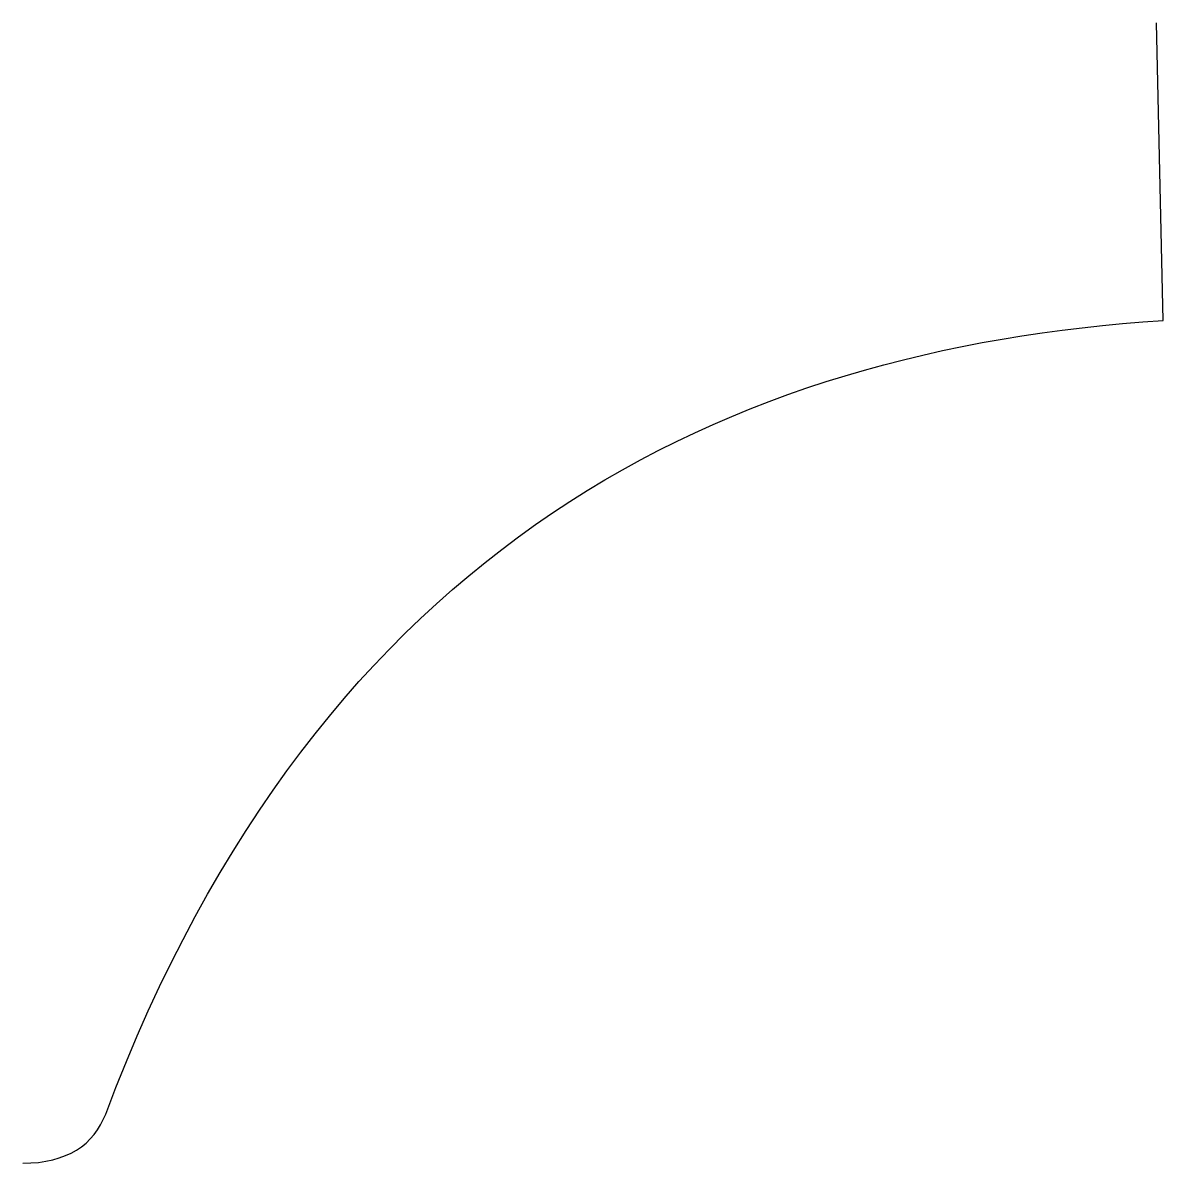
# Model space of a CAD drawing. Extents: x 0 to 1.5, y 0 to 1.5.
import ezdxf

# ---------------------------------------------------------------- set-up
doc = ezdxf.new("R2010")
doc.units = 0
doc.layers.add('LAYER_1', color=18, linetype='CONTINUOUS')

msp = doc.modelspace()

# ---------------------------------------------------------------- linework, layer by layer
at = {"layer": 'LAYER_1'}
msp.add_lwpolyline([(0, 0), (0.0106, 0.0003), (0.0207, 0.0011), (0.0303, 0.0025), (0.0394, 0.0045), (0.048, 0.0069), (0.056, 0.0099), (0.0636, 0.0133), (0.0706, 0.0173), (0.0771, 0.0217), (0.0832, 0.0265), (0.0887, 0.0319), (0.0937, 0.0376), (0.0983, 0.0438), (0.1023, 0.0503), (0.1059, 0.0573), (0.109, 0.0647), (0.1224, 0.0996), (0.1363, 0.1339), (0.1505, 0.1674), (0.165, 0.2002), (0.1799, 0.2323), (0.1952, 0.2637), (0.2108, 0.2944), (0.2267, 0.3244), (0.243, 0.3538), (0.2595, 0.3824), (0.2765, 0.4104), (0.2937, 0.4378), (0.3112, 0.4644), (0.3291, 0.4905), (0.3472, 0.5159), (0.3656, 0.5406), (0.3844, 0.5647), (0.4034, 0.5882), (0.4227, 0.6111), (0.4422, 0.6334), (0.4621, 0.655), (0.4822, 0.6761), (0.5025, 0.6966), (0.5232, 0.7165), (0.544, 0.7358), (0.5652, 0.7545), (0.5865, 0.7727), (0.6081, 0.7903), (0.6299, 0.8074), (0.652, 0.8239), (0.6743, 0.8399), (0.6968, 0.8554), (0.7195, 0.8703), (0.7424, 0.8847), (0.7655, 0.8987), (0.7888, 0.9121), (0.8123, 0.925), (0.8359, 0.9374), (0.8598, 0.9493), (0.8838, 0.9607), (0.908, 0.9717), (0.9324, 0.9822), (0.9569, 0.9922), (0.9816, 1.0018), (1.0064, 1.011), (1.0314, 1.0197), (1.0565, 1.028), (1.0818, 1.0358), (1.1071, 1.0432), (1.1326, 1.0502), (1.1583, 1.0568), (1.184, 1.063), (1.2099, 1.0689), (1.2358, 1.0743), (1.2619, 1.0793), (1.288, 1.084), (1.3142, 1.0883), (1.3406, 1.0922), (1.367, 1.0958), (1.3934, 1.099), (1.42, 1.1019), (1.4466, 1.1045), (1.4733, 1.1067), (1.5, 1.1086), (1.4913, 1.5)], dxfattribs=at)

doc.saveas('drawing.dxf')
